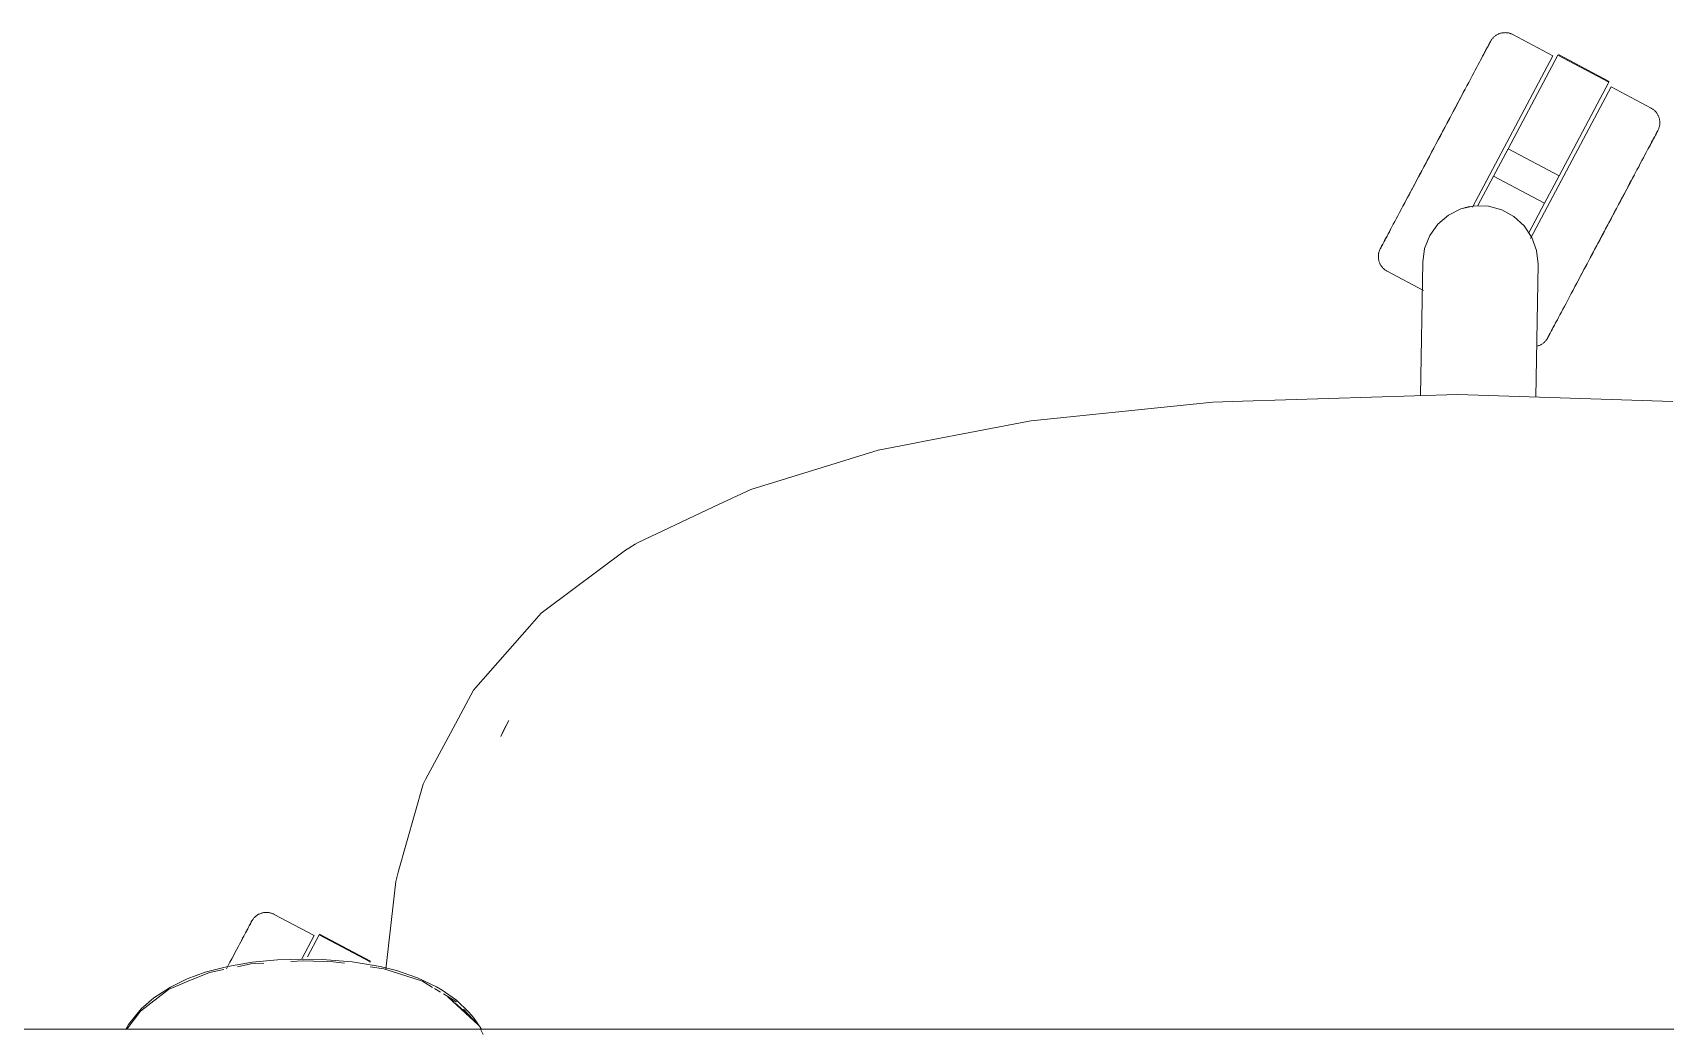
# Model space of a CAD drawing. Header units: millimetres. Extents: x 155927 to 317870, y -36033 to 97293.
# Drawn here: x 171657.6 to 172053.7, y 23528 to 23769.7 of the extents above; entities that cross this region are included whole.
import ezdxf

# ---------------------------------------------------------------- set-up
doc = ezdxf.new("R2010")
doc.units = ezdxf.units.MM
doc.header["$MEASUREMENT"] = 0
doc.layers.add('G-IMPT', color=8, linetype='CONTINUOUS', lineweight=9)
doc.layers.add('I-FURN', color=8, linetype='CONTINUOUS', lineweight=9)

msp = doc.modelspace()

# ---------------------------------------------------------------- linework, layer by layer
at = {"layer": 'G-IMPT'}
for p, q in [((171899.78, 23675.6), (171936.77, 23679.42)), ((171936.77, 23679.42), (171943.84, 23680.15)), ((171951.09, 23680.38), (171943.84, 23680.15)), ((172003.26, 23681.99), (171951.09, 23680.38)), ((172055.44, 23680.29), (172003.26, 23681.99)), ((171873.94, 23670.64), (171899.31, 23675.51)), ((171899.78, 23675.6), (171899.31, 23675.51)), ((171849.06, 23664.29), (171862.67, 23668.48)), ((171862.67, 23668.48), (171870.27, 23669.94)), ((171873.94, 23670.64), (171870.27, 23669.94)), ((171831.79, 23658.96), (171849.06, 23664.29)), ((171824.11, 23655.34), (171825.03, 23655.77)), ((171831.79, 23658.96), (171825.03, 23655.77)), ((171804.47, 23646.08), (171824.11, 23655.34)), ((171801.41, 23644.25), (171781.91, 23629.68)), ((171801.41, 23644.25), (171802.18, 23644.71)), ((171802.18, 23644.71), (171803.76, 23645.65)), ((171804.47, 23646.08), (171803.76, 23645.65)), ((171778.07, 23625.7), (171780.94, 23628.96)), ((171781.91, 23629.68), (171780.94, 23628.96)), ((171778.07, 23625.7), (171765.06, 23610.91)), ((171758.89, 23599.81), (171764.47, 23610.25)), ((171765.06, 23610.91), (171764.47, 23610.25)), ((171773.08, 23602.95), (171771.12, 23599.06)), ((171771.9, 23600.65), (171771.12, 23599.06)), ((171773.08, 23602.95), (171771.9, 23600.65)), ((171752.87, 23588.57), (171758.89, 23599.81)), ((171752.28, 23587.46), (171752.87, 23588.57)), ((171746.27, 23566.12), (171752.28, 23587.46)), ((171746.27, 23566.12), (171745.64, 23563.85)), ((171743.22, 23542.58), (171745.64, 23563.85)), ((171710.8, 23544.28), (171716.95, 23544.85)), ((171723.29, 23545.03), (171716.95, 23544.85)), ((171720.18, 23544.46), (171723.29, 23544.65)), ((171727.8, 23544.94), (171723.29, 23545.03)), ((171730.46, 23544.42), (171723.29, 23544.65)), ((171727.8, 23544.94), (171735.11, 23544.36)), ((171700.5, 23541.83), (171694.88, 23539.5)), ((171699.39, 23541.85), (171695.06, 23540.27)), ((171699.39, 23541.85), (171704.87, 23543.28)), ((171700.5, 23541.83), (171703.97, 23542.54)), ((171710.8, 23544.28), (171704.87, 23543.28)), ((171707.24, 23543.21), (171710.47, 23543.87)), ((171710.47, 23543.87), (171713.67, 23544.06)), ((171730.46, 23544.42), (171733.24, 23544.03)), ((171741.88, 23543.25), (171735.11, 23544.36)), ((171739.43, 23543.16), (171742.72, 23542.7)), ((171745.8, 23542.27), (171741.88, 23543.25)), ((171742.72, 23542.7), (171752.11, 23539.67)), ((171745.8, 23542.27), (171750.89, 23540.53)), ((171683.7, 23532.44), (171690.49, 23537.66)), ((171690.98, 23538.28), (171686.94, 23535.63)), ((171690.49, 23537.66), (171694.88, 23539.5)), ((171690.98, 23538.28), (171695.06, 23540.27)), ((171750.89, 23540.53), (171755.53, 23538.32)), ((171752.11, 23539.67), (171754.56, 23538.2)), ((171755.03, 23537.92), (171756.47, 23537.06)), ((171755.53, 23538.32), (171756.9, 23537.52)), ((171760.36, 23535.07), (171756.9, 23537.52)), ((171757.26, 23536.59), (171760.41, 23534.7)), ((171680.82, 23529.22), (171683.9, 23532.96)), ((171686.94, 23535.63), (171683.9, 23532.96)), ((171758.32, 23535.9), (171765.71, 23528.99)), ((171758.32, 23535.9), (171759.79, 23534.62)), ((171759.95, 23534.48), (171763.48, 23531.41)), ((171763.4, 23532.21), (171760.36, 23535.07)), ((171762.05, 23532.94), (171765.71, 23528.99)), ((171680.14, 23528.03), (171680.82, 23529.22)), ((171680.43, 23528.03), (171683.7, 23532.44)), ((171763.4, 23532.21), (171764.54, 23530.88)), ((171765.71, 23528.99), (171763.48, 23531.41)), ((171766.49, 23528.03), (171764.54, 23530.88)), ((171766.82, 23526.76), (171766.19, 23528.03))]:
    msp.add_line(p, q, dxfattribs=at)
at = {"layer": 'I-FURN'}
for p, q in [((172010.47, 23766.14), (172010.64, 23766.45)), ((172010.72, 23766.61), (172010.56, 23766.31)), ((172010.64, 23766.45), (172010.78, 23766.73)), ((172010.86, 23766.87), (172010.72, 23766.61)), ((172010.78, 23766.73), (172010.91, 23766.97)), ((172010.97, 23767.09), (172010.86, 23766.87)), ((172010.91, 23766.97), (172011.02, 23767.18)), ((172011.07, 23767.27), (172010.97, 23767.09)), ((172011.02, 23767.18), (172011.1, 23767.34)), ((172011.14, 23767.41), (172011.07, 23767.27)), ((172011.1, 23767.34), (172011.17, 23767.46)), ((172011.2, 23767.51), (172011.14, 23767.41)), ((172011.17, 23767.46), (172011.21, 23767.54)), ((172011.23, 23767.57), (172011.2, 23767.51)), ((172011.21, 23767.54), (172011.24, 23767.58)), ((172011.24, 23767.59), (172011.23, 23767.57)), ((172011.24, 23767.59), (172011.32, 23767.73)), ((172011.24, 23767.58), (172011.24, 23767.59)), ((172011.32, 23767.73), (172011.4, 23767.87)), ((172011.4, 23767.87), (172011.49, 23768)), ((172011.49, 23768), (172011.59, 23768.13)), ((172011.59, 23768.13), (172011.69, 23768.26)), ((172011.69, 23768.26), (172011.79, 23768.38)), ((172011.79, 23768.38), (172011.9, 23768.5)), ((172011.9, 23768.5), (172012.01, 23768.61)), ((172012.01, 23768.61), (172012.13, 23768.72)), ((172012.13, 23768.72), (172012.26, 23768.83)), ((172012.26, 23768.83), (172012.38, 23768.92)), ((172012.38, 23768.92), (172012.51, 23769.02)), ((172012.51, 23769.02), (172012.65, 23769.11)), ((172012.65, 23769.11), (172012.79, 23769.19)), ((172012.79, 23769.19), (172012.93, 23769.27)), ((172012.93, 23769.27), (172013.07, 23769.34)), ((172013.07, 23769.34), (172013.22, 23769.41)), ((172013.22, 23769.41), (172013.37, 23769.47)), ((172013.37, 23769.47), (172013.52, 23769.52)), ((172013.52, 23769.52), (172013.68, 23769.57)), ((172013.68, 23769.57), (172013.83, 23769.61)), ((172013.83, 23769.61), (172013.99, 23769.65)), ((172013.99, 23769.65), (172014.15, 23769.67)), ((172014.15, 23769.67), (172014.31, 23769.7)), ((172014.31, 23769.7), (172014.47, 23769.71)), ((172014.47, 23769.71), (172014.63, 23769.72)), ((172014.63, 23769.72), (172014.79, 23769.73)), ((172014.79, 23769.73), (172014.95, 23769.72)), ((172014.95, 23769.72), (172015.11, 23769.72)), ((172015.11, 23769.72), (172015.27, 23769.7)), ((172015.27, 23769.7), (172015.43, 23769.68)), ((172015.43, 23769.68), (172015.59, 23769.65)), ((172015.59, 23769.65), (172015.75, 23769.61)), ((172015.75, 23769.61), (172015.9, 23769.57)), ((172015.9, 23769.57), (172016.06, 23769.53)), ((172016.06, 23769.53), (172016.21, 23769.47)), ((172016.21, 23769.47), (172016.36, 23769.41)), ((172016.36, 23769.41), (172016.51, 23769.35)), ((172016.51, 23769.35), (172016.65, 23769.28)), ((172016.65, 23769.28), (172016.69, 23769.26)), ((172026.37, 23764.11), (172016.69, 23769.26)), ((172006.85, 23727.39), (172026.37, 23764.11)), ((172008.59, 23762.61), (172008.27, 23762)), ((172008.9, 23763.2), (172008.59, 23762.61)), ((172008.74, 23762.89), (172009.04, 23763.46)), ((172009.2, 23763.75), (172008.9, 23763.2)), ((172009.04, 23763.46), (172009.33, 23763.99)), ((172009.47, 23764.27), (172009.2, 23763.75)), ((172009.33, 23763.99), (172009.59, 23764.49)), ((172009.73, 23764.75), (172009.47, 23764.27)), ((172009.59, 23764.49), (172009.84, 23764.96)), ((172009.97, 23765.2), (172009.73, 23764.75)), ((172009.84, 23764.96), (172010.07, 23765.39)), ((172010.18, 23765.61), (172009.97, 23765.2)), ((172010.07, 23765.39), (172010.28, 23765.78)), ((172010.38, 23765.98), (172010.18, 23765.61)), ((172010.28, 23765.78), (172010.47, 23766.14)), ((172010.56, 23766.31), (172010.38, 23765.98)), ((172015.53, 23741.58), (172027.61, 23764.29)), ((172027.61, 23764.29), (172039.97, 23757.72)), ((172040.06, 23757.89), (172027.7, 23764.46)), ((172006.39, 23758.47), (172005.97, 23757.68)), ((172006.79, 23759.23), (172006.39, 23758.47)), ((172007.18, 23759.97), (172006.79, 23759.23)), ((172007.56, 23760.67), (172007.18, 23759.97)), ((172007.92, 23761.35), (172007.56, 23760.67)), ((172008.27, 23762), (172007.92, 23761.35)), ((172004.64, 23755.18), (172004.17, 23754.3)), ((172005.09, 23756.03), (172004.64, 23755.18)), ((172005.54, 23756.87), (172005.09, 23756.03)), ((172005.97, 23757.68), (172005.54, 23756.87)), ((172020.96, 23719.84), (172040.5, 23756.59)), ((172039.97, 23757.72), (172027.89, 23735.01)), ((172050.19, 23751.44), (172040.5, 23756.59)), ((172002.21, 23750.62), (172001.7, 23749.66)), ((172001.94, 23750.1), (172002.45, 23751.05)), ((172002.72, 23751.56), (172002.21, 23750.62)), ((172002.45, 23751.05), (172002.94, 23751.99)), ((172003.21, 23752.49), (172002.72, 23751.56)), ((172002.94, 23751.99), (172003.43, 23752.91)), ((172003.7, 23753.4), (172003.21, 23752.49)), ((172003.43, 23752.91), (172003.92, 23753.82)), ((172004.17, 23754.3), (172003.7, 23753.4)), ((172050.19, 23751.44), (172050.33, 23751.37)), ((172050.33, 23751.37), (172050.47, 23751.28)), ((172050.47, 23751.28), (172050.6, 23751.19)), ((172050.6, 23751.19), (172050.73, 23751.1)), ((172050.73, 23751.1), (172050.86, 23751)), ((172050.86, 23751), (172050.98, 23750.89)), ((172050.98, 23750.89), (172051.1, 23750.78)), ((172051.1, 23750.78), (172051.21, 23750.67)), ((172051.21, 23750.67), (172051.32, 23750.55)), ((172051.32, 23750.55), (172051.42, 23750.43)), ((172000.14, 23746.72), (171999.62, 23745.73)), ((171999.86, 23746.19), (172000.39, 23747.18)), ((172000.67, 23747.71), (172000.14, 23746.72)), ((172000.39, 23747.18), (172000.91, 23748.16)), ((172001.19, 23748.69), (172000.67, 23747.71)), ((172000.91, 23748.16), (172001.43, 23749.14)), ((172001.7, 23749.66), (172001.19, 23748.69)), ((172001.43, 23749.14), (172001.94, 23750.1)), ((172051.42, 23750.43), (172051.52, 23750.3)), ((172051.52, 23750.3), (172051.62, 23750.17)), ((172051.62, 23750.17), (172051.71, 23750.03)), ((172051.71, 23750.03), (172051.79, 23749.9)), ((172051.79, 23749.9), (172051.87, 23749.75)), ((172051.87, 23749.75), (172051.94, 23749.61)), ((172051.94, 23749.61), (172052, 23749.46)), ((172052, 23749.46), (172052.06, 23749.31)), ((172052.06, 23749.31), (172052.12, 23749.16)), ((172052.12, 23746.63), (172052.07, 23746.47)), ((172052.12, 23749.16), (172052.17, 23749.01)), ((172052.17, 23746.78), (172052.12, 23746.63)), ((172052.17, 23749.01), (172052.21, 23748.85)), ((172052.21, 23746.94), (172052.17, 23746.78)), ((172052.21, 23748.85), (172052.24, 23748.69)), ((172052.25, 23747.09), (172052.21, 23746.94)), ((172052.24, 23748.69), (172052.27, 23748.54)), ((172052.28, 23747.25), (172052.25, 23747.09)), ((172052.27, 23748.54), (172052.3, 23748.38)), ((172052.3, 23747.41), (172052.28, 23747.25)), ((172052.3, 23748.38), (172052.31, 23748.22)), ((172052.31, 23747.57), (172052.3, 23747.41)), ((172052.31, 23748.22), (172052.32, 23748.06)), ((172052.32, 23747.73), (172052.31, 23747.57)), ((172052.32, 23748.06), (172052.33, 23747.89)), ((172052.33, 23747.89), (172052.32, 23747.73)), ((171998.02, 23742.72), (171997.48, 23741.72)), ((171997.73, 23742.18), (171998.26, 23743.19)), ((171998.55, 23743.73), (171998.02, 23742.72)), ((171998.26, 23743.19), (171998.8, 23744.19)), ((171999.08, 23744.73), (171998.55, 23743.73)), ((171998.8, 23744.19), (171999.33, 23745.19)), ((171999.62, 23745.73), (171999.08, 23744.73)), ((171999.33, 23745.19), (171999.86, 23746.19)), ((172050.09, 23742.67), (172049.81, 23742.15)), ((172049.94, 23742.4), (172050.21, 23742.9)), ((172050.34, 23743.15), (172050.09, 23742.67)), ((172050.21, 23742.9), (172050.46, 23743.36)), ((172050.58, 23743.6), (172050.34, 23743.15)), ((172050.46, 23743.36), (172050.68, 23743.79)), ((172050.8, 23744.01), (172050.58, 23743.6)), ((172050.68, 23743.79), (172050.89, 23744.19)), ((172051, 23744.38), (172050.8, 23744.01)), ((172050.89, 23744.19), (172051.08, 23744.54)), ((172051.18, 23744.72), (172051, 23744.38)), ((172051.08, 23744.54), (172051.25, 23744.86)), ((172051.33, 23745.01), (172051.18, 23744.72)), ((172051.25, 23744.86), (172051.4, 23745.14)), ((172051.47, 23745.27), (172051.33, 23745.01)), ((172051.4, 23745.14), (172051.53, 23745.38)), ((172051.59, 23745.49), (172051.47, 23745.27)), ((172051.53, 23745.38), (172051.63, 23745.58)), ((172051.68, 23745.67), (172051.59, 23745.49)), ((172051.63, 23745.58), (172051.72, 23745.74)), ((172051.76, 23745.81), (172051.68, 23745.67)), ((172051.72, 23745.74), (172051.79, 23745.86)), ((172051.81, 23745.91), (172051.76, 23745.81)), ((172051.79, 23745.86), (172051.83, 23745.95)), ((172051.84, 23745.97), (172051.81, 23745.91)), ((172051.83, 23745.95), (172051.85, 23745.99)), ((172051.85, 23745.99), (172051.84, 23745.97)), ((172051.87, 23746.03), (172051.85, 23745.99)), ((172051.85, 23745.99), (172051.85, 23745.99)), ((172051.95, 23746.18), (172051.87, 23746.03)), ((172052.01, 23746.32), (172051.95, 23746.18)), ((172052.07, 23746.47), (172052.01, 23746.32)), ((171995.89, 23738.72), (171995.36, 23737.72)), ((171995.6, 23738.18), (171996.13, 23739.17)), ((171996.42, 23739.71), (171995.89, 23738.72)), ((171996.13, 23739.17), (171996.66, 23740.17)), ((171996.95, 23740.71), (171996.42, 23739.71)), ((171996.66, 23740.17), (171997.19, 23741.18)), ((171997.48, 23741.72), (171996.95, 23740.71)), ((171997.19, 23741.18), (171997.73, 23742.18)), ((172012, 23734.94), (172015.53, 23741.58)), ((172015.53, 23741.58), (172027.89, 23735.01)), ((172047.59, 23737.98), (172047.98, 23738.7)), ((172047.98, 23738.7), (172048.34, 23739.39)), ((172048.34, 23739.39), (172048.7, 23740.06)), ((172048.7, 23740.06), (172049.03, 23740.69)), ((172049.03, 23740.69), (172049.35, 23741.29)), ((172049.52, 23741.6), (172049.21, 23741.02)), ((172049.35, 23741.29), (172049.66, 23741.86)), ((172049.81, 23742.15), (172049.52, 23741.6)), ((172049.66, 23741.86), (172049.94, 23742.4)), ((171993.81, 23734.8), (171993.3, 23733.85)), ((171993.53, 23734.29), (171994.04, 23735.24)), ((171994.32, 23735.77), (171993.81, 23734.8)), ((171994.04, 23735.24), (171994.56, 23736.21)), ((171994.84, 23736.74), (171994.32, 23735.77)), ((171994.56, 23736.21), (171995.08, 23737.19)), ((171995.36, 23737.72), (171994.84, 23736.74)), ((171995.08, 23737.19), (171995.6, 23738.18)), ((172008.2, 23727.8), (172012, 23734.94)), ((172012, 23734.94), (172024.36, 23728.37)), ((172027.89, 23735.01), (172024.36, 23728.37)), ((172045.47, 23733.98), (172045.92, 23734.83)), ((172046.15, 23735.27), (172045.71, 23734.44)), ((172045.92, 23734.83), (172046.35, 23735.65)), ((172046.35, 23735.65), (172046.78, 23736.45)), ((172046.78, 23736.45), (172047.19, 23737.23)), ((172047.19, 23737.23), (172047.59, 23737.98)), ((171991.83, 23731.09), (171991.36, 23730.2)), ((171991.57, 23730.6), (171992.05, 23731.5)), ((171992.31, 23731.99), (171991.83, 23731.09)), ((171992.05, 23731.5), (171992.54, 23732.41)), ((171992.8, 23732.91), (171992.31, 23731.99)), ((171992.54, 23732.41), (171993.03, 23733.34)), ((171993.3, 23733.85), (171992.8, 23732.91)), ((171993.03, 23733.34), (171993.53, 23734.29)), ((172043.83, 23730.89), (172043.33, 23729.97)), ((172043.56, 23730.39), (172044.05, 23731.32)), ((172044.31, 23731.81), (172043.83, 23730.89)), ((172044.05, 23731.32), (172044.53, 23732.22)), ((172044.79, 23732.7), (172044.31, 23731.81)), ((172044.53, 23732.22), (172045, 23733.11)), ((172045.25, 23733.58), (172044.79, 23732.7)), ((172045, 23733.11), (172045.47, 23733.98)), ((172045.71, 23734.44), (172045.25, 23733.58)), ((171989.58, 23726.86), (171989.17, 23726.08)), ((171990.01, 23727.66), (171989.58, 23726.86)), ((171990.45, 23728.48), (171990.01, 23727.66)), ((171990.21, 23728.04), (171990.65, 23728.87)), ((171990.9, 23729.33), (171990.45, 23728.48)), ((171990.65, 23728.87), (171991.11, 23729.73)), ((171991.36, 23730.2), (171990.9, 23729.33)), ((171991.11, 23729.73), (171991.57, 23730.6)), ((172001.04, 23725.46), (172004.05, 23726.98)), ((172004.05, 23726.98), (172007.34, 23727.73)), ((172007.34, 23727.73), (172010.72, 23727.67)), ((172010.72, 23727.67), (172013.98, 23726.8)), ((172013.98, 23726.8), (172016.94, 23725.18)), ((172024.36, 23728.37), (172020.56, 23721.22)), ((172041.81, 23727.09), (172041.28, 23726.12)), ((172041.53, 23726.57), (172042.04, 23727.54)), ((172042.32, 23728.06), (172041.81, 23727.09)), ((172042.04, 23727.54), (172042.56, 23728.51)), ((172042.83, 23729.02), (172042.32, 23728.06)), ((172042.56, 23728.51), (172043.06, 23729.46)), ((172043.33, 23729.97), (172042.83, 23729.02)), ((172043.06, 23729.46), (172043.56, 23730.39)), ((171987.66, 23723.25), (171987.33, 23722.62)), ((171988.02, 23723.92), (171987.66, 23723.25)), ((171988.39, 23724.61), (171988.02, 23723.92)), ((171988.77, 23725.33), (171988.39, 23724.61)), ((171989.17, 23726.08), (171988.77, 23725.33)), ((171996.51, 23720.53), (171998.48, 23723.27)), ((171998.48, 23723.27), (172001.04, 23725.46)), ((172016.94, 23725.18), (172019.42, 23722.9)), ((172019.42, 23722.9), (172021.29, 23720.09)), ((172039.7, 23723.14), (172039.17, 23722.13)), ((172039.41, 23722.59), (172039.94, 23723.6)), ((172040.23, 23724.13), (172039.7, 23723.14)), ((172039.94, 23723.6), (172040.48, 23724.59)), ((172040.76, 23725.13), (172040.23, 23724.13)), ((172040.48, 23724.59), (172041, 23725.58)), ((172041.28, 23726.12), (172040.76, 23725.13)), ((172041, 23725.58), (172041.53, 23726.57)), ((171985.19, 23718.59), (171985.36, 23718.93)), ((171985.47, 23719.12), (171985.28, 23718.77)), ((171985.36, 23718.93), (171985.56, 23719.3)), ((171985.68, 23719.52), (171985.47, 23719.12)), ((171985.56, 23719.3), (171985.78, 23719.71)), ((171985.91, 23719.95), (171985.68, 23719.52)), ((171985.78, 23719.71), (171986.02, 23720.16)), ((171986.15, 23720.41), (171985.91, 23719.95)), ((171986.02, 23720.16), (171986.27, 23720.64)), ((171986.42, 23720.91), (171986.15, 23720.41)), ((171986.27, 23720.64), (171986.55, 23721.15)), ((171986.7, 23721.45), (171986.42, 23720.91)), ((171986.55, 23721.15), (171986.84, 23721.71)), ((171987.01, 23722.02), (171986.7, 23721.45)), ((171986.84, 23721.71), (171987.15, 23722.29)), ((171987.33, 23722.62), (171987.01, 23722.02)), ((171995.26, 23717.39), (171996.51, 23720.53)), ((172021.29, 23720.09), (172022.43, 23716.92)), ((172037.56, 23719.12), (172037.03, 23718.12)), ((172037.28, 23718.58), (172037.81, 23719.58)), ((172038.1, 23720.12), (172037.56, 23719.12)), ((172037.81, 23719.58), (172038.34, 23720.59)), ((172038.63, 23721.13), (172038.1, 23720.12)), ((172038.34, 23720.59), (172038.88, 23721.59)), ((172039.17, 23722.13), (172038.63, 23721.13)), ((172038.88, 23721.59), (172039.41, 23722.59)), ((171984.04, 23715.58), (171984.05, 23715.74)), ((171984.04, 23715.41), (171984.04, 23715.58)), ((171984.04, 23715.25), (171984.04, 23715.41)), ((171984.05, 23715.09), (171984.04, 23715.25)), ((171984.05, 23715.74), (171984.06, 23715.9)), ((171984.07, 23714.93), (171984.05, 23715.09)), ((171984.06, 23715.9), (171984.09, 23716.06)), ((171984.09, 23714.77), (171984.07, 23714.93)), ((171984.09, 23716.06), (171984.11, 23716.22)), ((171984.11, 23716.22), (171984.15, 23716.37)), ((171984.15, 23716.37), (171984.19, 23716.53)), ((171984.19, 23716.53), (171984.24, 23716.68)), ((171984.24, 23716.68), (171984.29, 23716.83)), ((171984.29, 23716.83), (171984.35, 23716.98)), ((171984.35, 23716.98), (171984.42, 23717.13)), ((171984.42, 23717.13), (171984.49, 23717.28)), ((171984.49, 23717.28), (171984.51, 23717.31)), ((171984.53, 23717.36), (171984.51, 23717.32)), ((171984.51, 23717.31), (171984.52, 23717.34)), ((171984.51, 23717.32), (171984.51, 23717.31)), ((171984.52, 23717.34), (171984.55, 23717.4)), ((171984.58, 23717.44), (171984.53, 23717.36)), ((171984.55, 23717.4), (171984.6, 23717.5)), ((171984.64, 23717.57), (171984.58, 23717.44)), ((171984.6, 23717.5), (171984.68, 23717.64)), ((171984.73, 23717.73), (171984.64, 23717.57)), ((171984.68, 23717.64), (171984.77, 23717.82)), ((171984.83, 23717.93), (171984.73, 23717.73)), ((171984.77, 23717.82), (171984.89, 23718.04)), ((171984.96, 23718.17), (171984.83, 23717.93)), ((171984.89, 23718.04), (171985.03, 23718.29)), ((171985.11, 23718.45), (171984.96, 23718.17)), ((171985.03, 23718.29), (171985.19, 23718.59)), ((171985.28, 23718.77), (171985.11, 23718.45)), ((171994.8, 23714.05), (171995.26, 23717.39)), ((172022.43, 23716.92), (172022.78, 23713.56)), ((172035.45, 23715.15), (172034.93, 23714.17)), ((172035.17, 23714.62), (172035.69, 23715.6)), ((172035.97, 23716.13), (172035.45, 23715.15)), ((172035.69, 23715.6), (172036.22, 23716.58)), ((172036.5, 23717.12), (172035.97, 23716.13)), ((172036.22, 23716.58), (172036.75, 23717.58)), ((172037.03, 23718.12), (172036.5, 23717.12)), ((172036.75, 23717.58), (172037.28, 23718.58)), ((171984.12, 23714.61), (171984.09, 23714.77)), ((171984.15, 23714.46), (171984.12, 23714.61)), ((171984.19, 23714.3), (171984.15, 23714.46)), ((171984.24, 23714.15), (171984.19, 23714.3)), ((171984.3, 23714), (171984.24, 23714.15)), ((171984.36, 23713.85), (171984.3, 23714)), ((171984.42, 23713.7), (171984.36, 23713.85)), ((171984.49, 23713.55), (171984.42, 23713.7)), ((171984.57, 23713.41), (171984.49, 23713.55)), ((171984.66, 23713.27), (171984.57, 23713.41)), ((171984.74, 23713.14), (171984.66, 23713.27)), ((171984.84, 23713.01), (171984.74, 23713.14)), ((171984.94, 23712.88), (171984.84, 23713.01)), ((171985.04, 23712.76), (171984.94, 23712.88)), ((171985.15, 23712.64), (171985.04, 23712.76)), ((171985.26, 23712.53), (171985.15, 23712.64)), ((171985.38, 23712.42), (171985.26, 23712.53)), ((171985.5, 23712.31), (171985.38, 23712.42)), ((171985.63, 23712.21), (171985.5, 23712.31)), ((171985.76, 23712.12), (171985.63, 23712.21)), ((171985.9, 23712.03), (171985.76, 23712.12)), ((171986.03, 23711.94), (171985.9, 23712.03)), ((171986.17, 23711.86), (171986.03, 23711.94)), ((171986.17, 23711.86), (171995.01, 23707.16)), ((171994.23, 23681.71), (171994.8, 23714.05)), ((172022.78, 23713.56), (172022.22, 23681.37)), ((172033.42, 23711.32), (172032.93, 23710.4)), ((172033.15, 23710.82), (172033.65, 23711.75)), ((172033.92, 23712.26), (172033.42, 23711.32)), ((172033.65, 23711.75), (172034.15, 23712.69)), ((172034.42, 23713.21), (172033.92, 23712.26)), ((172034.15, 23712.69), (172034.66, 23713.65)), ((172034.93, 23714.17), (172034.42, 23713.21)), ((172034.66, 23713.65), (172035.17, 23714.62)), ((172030.82, 23706.44), (172031.27, 23707.27)), ((172031.27, 23707.27), (172031.72, 23708.13)), ((172031.72, 23708.13), (172032.19, 23709.01)), ((172032.19, 23709.01), (172032.67, 23709.9)), ((172032.93, 23710.4), (172032.44, 23709.49)), ((172032.67, 23709.9), (172033.15, 23710.82)), ((172028.8, 23702.64), (172029.18, 23703.34)), ((172029.18, 23703.34), (172029.57, 23704.08)), ((172029.57, 23704.08), (172029.97, 23704.84)), ((172029.97, 23704.84), (172030.39, 23705.63)), ((172030.39, 23705.63), (172030.82, 23706.44)), ((172026.63, 23698.56), (172026.89, 23699.04)), ((172027.04, 23699.32), (172026.77, 23698.82)), ((172026.89, 23699.04), (172027.16, 23699.56)), ((172027.32, 23699.85), (172027.04, 23699.32)), ((172027.16, 23699.56), (172027.46, 23700.11)), ((172027.62, 23700.42), (172027.32, 23699.85)), ((172027.46, 23700.11), (172027.77, 23700.69)), ((172027.77, 23700.69), (172028.1, 23701.31)), ((172028.1, 23701.31), (172028.44, 23701.96)), ((172028.44, 23701.96), (172028.8, 23702.64)), ((172024.68, 23695.05), (172024.57, 23694.93)), ((172024.78, 23695.18), (172024.68, 23695.05)), ((172024.87, 23695.31), (172024.78, 23695.18)), ((172024.96, 23695.44), (172024.87, 23695.31)), ((172025.04, 23695.58), (172024.96, 23695.44)), ((172025.12, 23695.72), (172025.04, 23695.58)), ((172025.12, 23695.72), (172025.13, 23695.74)), ((172025.13, 23695.73), (172025.12, 23695.72)), ((172025.13, 23695.74), (172025.17, 23695.8)), ((172025.15, 23695.77), (172025.13, 23695.73)), ((172025.19, 23695.85), (172025.15, 23695.77)), ((172025.17, 23695.8), (172025.22, 23695.9)), ((172025.26, 23695.97), (172025.19, 23695.85)), ((172025.22, 23695.9), (172025.29, 23696.04)), ((172025.34, 23696.13), (172025.26, 23695.97)), ((172025.29, 23696.04), (172025.39, 23696.22)), ((172025.45, 23696.33), (172025.34, 23696.13)), ((172025.39, 23696.22), (172025.51, 23696.44)), ((172025.58, 23696.57), (172025.45, 23696.33)), ((172025.51, 23696.44), (172025.64, 23696.7)), ((172025.73, 23696.85), (172025.58, 23696.57)), ((172025.64, 23696.7), (172025.8, 23697)), ((172025.89, 23697.17), (172025.73, 23696.85)), ((172025.8, 23697), (172025.98, 23697.33)), ((172026.08, 23697.53), (172025.89, 23697.17)), ((172025.98, 23697.33), (172026.18, 23697.7)), ((172026.29, 23697.92), (172026.08, 23697.53)), ((172026.18, 23697.7), (172026.4, 23698.11)), ((172026.52, 23698.35), (172026.29, 23697.92)), ((172026.4, 23698.11), (172026.63, 23698.56)), ((172026.77, 23698.82), (172026.52, 23698.35)), ((172022.53, 23693.7), (172022.37, 23693.66)), ((172022.69, 23693.74), (172022.53, 23693.7)), ((172022.84, 23693.79), (172022.69, 23693.74)), ((172022.99, 23693.84), (172022.84, 23693.79)), ((172023.14, 23693.9), (172022.99, 23693.84)), ((172023.29, 23693.97), (172023.14, 23693.9)), ((172023.43, 23694.04), (172023.29, 23693.97)), ((172023.57, 23694.12), (172023.43, 23694.04)), ((172023.71, 23694.2), (172023.57, 23694.12)), ((172023.85, 23694.29), (172023.71, 23694.2)), ((172023.98, 23694.38), (172023.85, 23694.29)), ((172024.1, 23694.48), (172023.98, 23694.38)), ((172024.23, 23694.59), (172024.1, 23694.48)), ((172024.35, 23694.7), (172024.23, 23694.59)), ((172024.46, 23694.81), (172024.35, 23694.7)), ((172024.57, 23694.93), (172024.46, 23694.81)), ((171709.52, 23552.03), (171709.73, 23552.42)), ((171709.84, 23552.62), (171709.64, 23552.25)), ((171709.73, 23552.42), (171709.92, 23552.78)), ((171710.01, 23552.95), (171709.84, 23552.62)), ((171709.92, 23552.78), (171710.09, 23553.1)), ((171710.17, 23553.25), (171710.01, 23552.95)), ((171710.09, 23553.1), (171710.24, 23553.38)), ((171710.31, 23553.51), (171710.17, 23553.25)), ((171710.24, 23553.38), (171710.37, 23553.62)), ((171710.43, 23553.73), (171710.31, 23553.51)), ((171710.37, 23553.62), (171710.47, 23553.82)), ((171710.52, 23553.91), (171710.43, 23553.73)), ((171710.47, 23553.82), (171710.56, 23553.98)), ((171710.6, 23554.05), (171710.52, 23553.91)), ((171710.56, 23553.98), (171710.62, 23554.1)), ((171710.65, 23554.15), (171710.6, 23554.05)), ((171710.62, 23554.1), (171710.67, 23554.18)), ((171710.68, 23554.21), (171710.65, 23554.15)), ((171710.67, 23554.18), (171710.69, 23554.22)), ((171710.69, 23554.23), (171710.68, 23554.21)), ((171710.69, 23554.23), (171710.77, 23554.37)), ((171710.69, 23554.22), (171710.69, 23554.23)), ((171710.77, 23554.37), (171710.86, 23554.51)), ((171710.86, 23554.51), (171710.95, 23554.64)), ((171710.95, 23554.64), (171711.04, 23554.77)), ((171711.04, 23554.77), (171711.14, 23554.9)), ((171711.14, 23554.9), (171711.24, 23555.02)), ((171711.24, 23555.02), (171711.35, 23555.14)), ((171711.35, 23555.14), (171711.47, 23555.25)), ((171711.47, 23555.25), (171711.59, 23555.36)), ((171711.59, 23555.36), (171711.71, 23555.47)), ((171711.71, 23555.47), (171711.84, 23555.57)), ((171711.84, 23555.57), (171711.97, 23555.66)), ((171711.97, 23555.66), (171712.1, 23555.75)), ((171712.1, 23555.75), (171712.24, 23555.83)), ((171712.24, 23555.83), (171712.38, 23555.91)), ((171712.38, 23555.91), (171712.53, 23555.98)), ((171712.53, 23555.98), (171712.67, 23556.05)), ((171712.67, 23556.05), (171712.82, 23556.11)), ((171712.82, 23556.11), (171712.98, 23556.16)), ((171712.98, 23556.16), (171713.13, 23556.21)), ((171713.13, 23556.21), (171713.29, 23556.25)), ((171713.29, 23556.25), (171713.44, 23556.29)), ((171713.44, 23556.29), (171713.6, 23556.32)), ((171713.6, 23556.32), (171713.76, 23556.34)), ((171713.76, 23556.34), (171713.92, 23556.36)), ((171713.92, 23556.36), (171714.08, 23556.37)), ((171714.08, 23556.37), (171714.24, 23556.37)), ((171714.24, 23556.37), (171714.4, 23556.37)), ((171714.4, 23556.37), (171714.57, 23556.36)), ((171714.57, 23556.36), (171714.73, 23556.34)), ((171714.73, 23556.34), (171714.89, 23556.32)), ((171714.89, 23556.32), (171715.04, 23556.29)), ((171715.04, 23556.29), (171715.2, 23556.26)), ((171715.2, 23556.26), (171715.36, 23556.21)), ((171715.36, 23556.21), (171715.51, 23556.17)), ((171715.51, 23556.17), (171715.66, 23556.11)), ((171715.66, 23556.11), (171715.81, 23556.05)), ((171715.81, 23556.05), (171715.96, 23555.99)), ((171715.96, 23555.99), (171716.11, 23555.92)), ((171716.11, 23555.92), (171716.14, 23555.9)), ((171725.83, 23550.75), (171716.14, 23555.9)), ((171707.72, 23548.64), (171707.38, 23547.99)), ((171708.05, 23549.26), (171707.72, 23548.64)), ((171708.36, 23549.84), (171708.05, 23549.26)), ((171708.19, 23549.53), (171708.5, 23550.1)), ((171708.65, 23550.39), (171708.36, 23549.84)), ((171708.5, 23550.1), (171708.78, 23550.63)), ((171708.93, 23550.91), (171708.65, 23550.39)), ((171708.78, 23550.63), (171709.05, 23551.13)), ((171709.18, 23551.39), (171708.93, 23550.91)), ((171709.05, 23551.13), (171709.29, 23551.6)), ((171709.42, 23551.84), (171709.18, 23551.39)), ((171709.29, 23551.6), (171709.52, 23552.03)), ((171709.64, 23552.25), (171709.42, 23551.84)), ((171722.84, 23545.12), (171725.83, 23550.75)), ((171724.25, 23545.64), (171727.06, 23550.93)), ((171727.06, 23550.93), (171739.42, 23544.36)), ((171739.51, 23544.53), (171727.15, 23551.1)), ((171705.84, 23545.11), (171705.42, 23544.32)), ((171706.25, 23545.87), (171705.84, 23545.11)), ((171706.64, 23546.61), (171706.25, 23545.87)), ((171707.02, 23547.31), (171706.64, 23546.61)), ((171707.38, 23547.99), (171707.02, 23547.31)), ((171704.99, 23543.51), (171704.55, 23542.68)), ((171705.42, 23544.32), (171704.99, 23543.51)), ((171739.42, 23544.36), (171739.37, 23544.26)), ((171245.49, 23528.03), (172645.49, 23528.03)), ((172645.49, 23528.03), (171245.49, 23528.03))]:
    msp.add_line(p, q, dxfattribs=at)
msp.add_arc((172008.79, 23714), 13.81, 102.3473, 107.336, dxfattribs=at)
msp.add_open_spline([(172005.15, 23727.32), (172005.57, 23727.43), (172006, 23727.51), (172006.44, 23727.56)], degree=3, dxfattribs=at)

doc.saveas('drawing.dxf')
